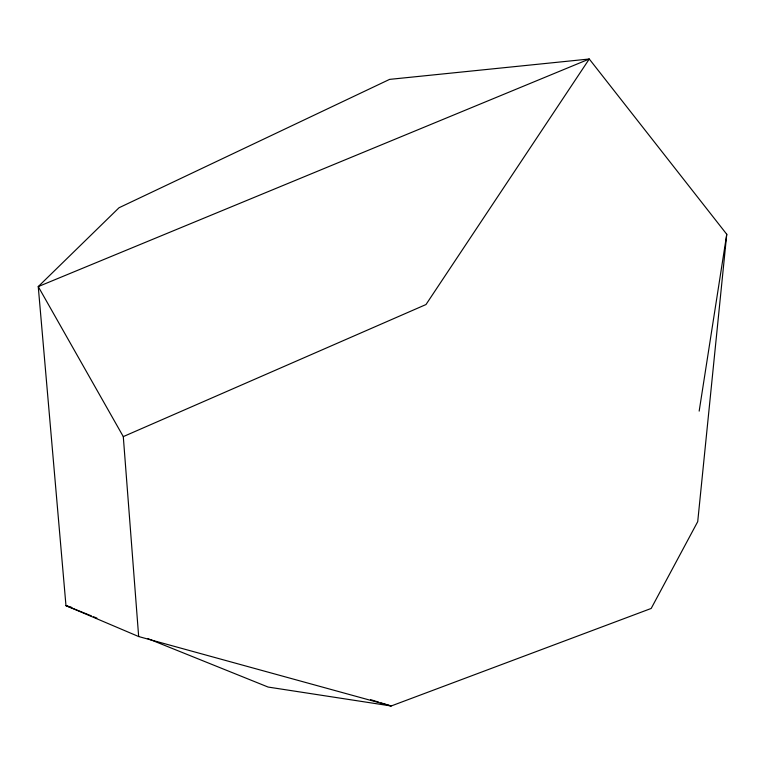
<?xml version="1.0" encoding="UTF-8"?>
<svg xmlns="http://www.w3.org/2000/svg" width="765" height="765" viewBox="0 0 765 765"><rect width="100%" height="100%" fill="white"/><g stroke="black" fill="none" stroke-linecap="round" stroke-linejoin="round"><path stroke-width="1.15" d="M380.894 702.825L391.164 705.99L138.666 636.547L65.972 605.641L38.25 286.588L119.024 207.755L389.605 79.378L589.27 59.01L726.75 234.272L697.718 521.644L651.187 608.452L391.164 705.99L268.104 687.056L147.712 638.565M699.172 411.111L726.75 234.272M123.289 436.605L425.981 304.547L589.27 59.01L38.25 286.588L123.289 436.605L138.666 636.547M71.68 607.4L65.972 605.641L91.379 615.873M370.623 699.65L378.618 702.117M93.588 616.762L96.897 618.101"/></g></svg>
